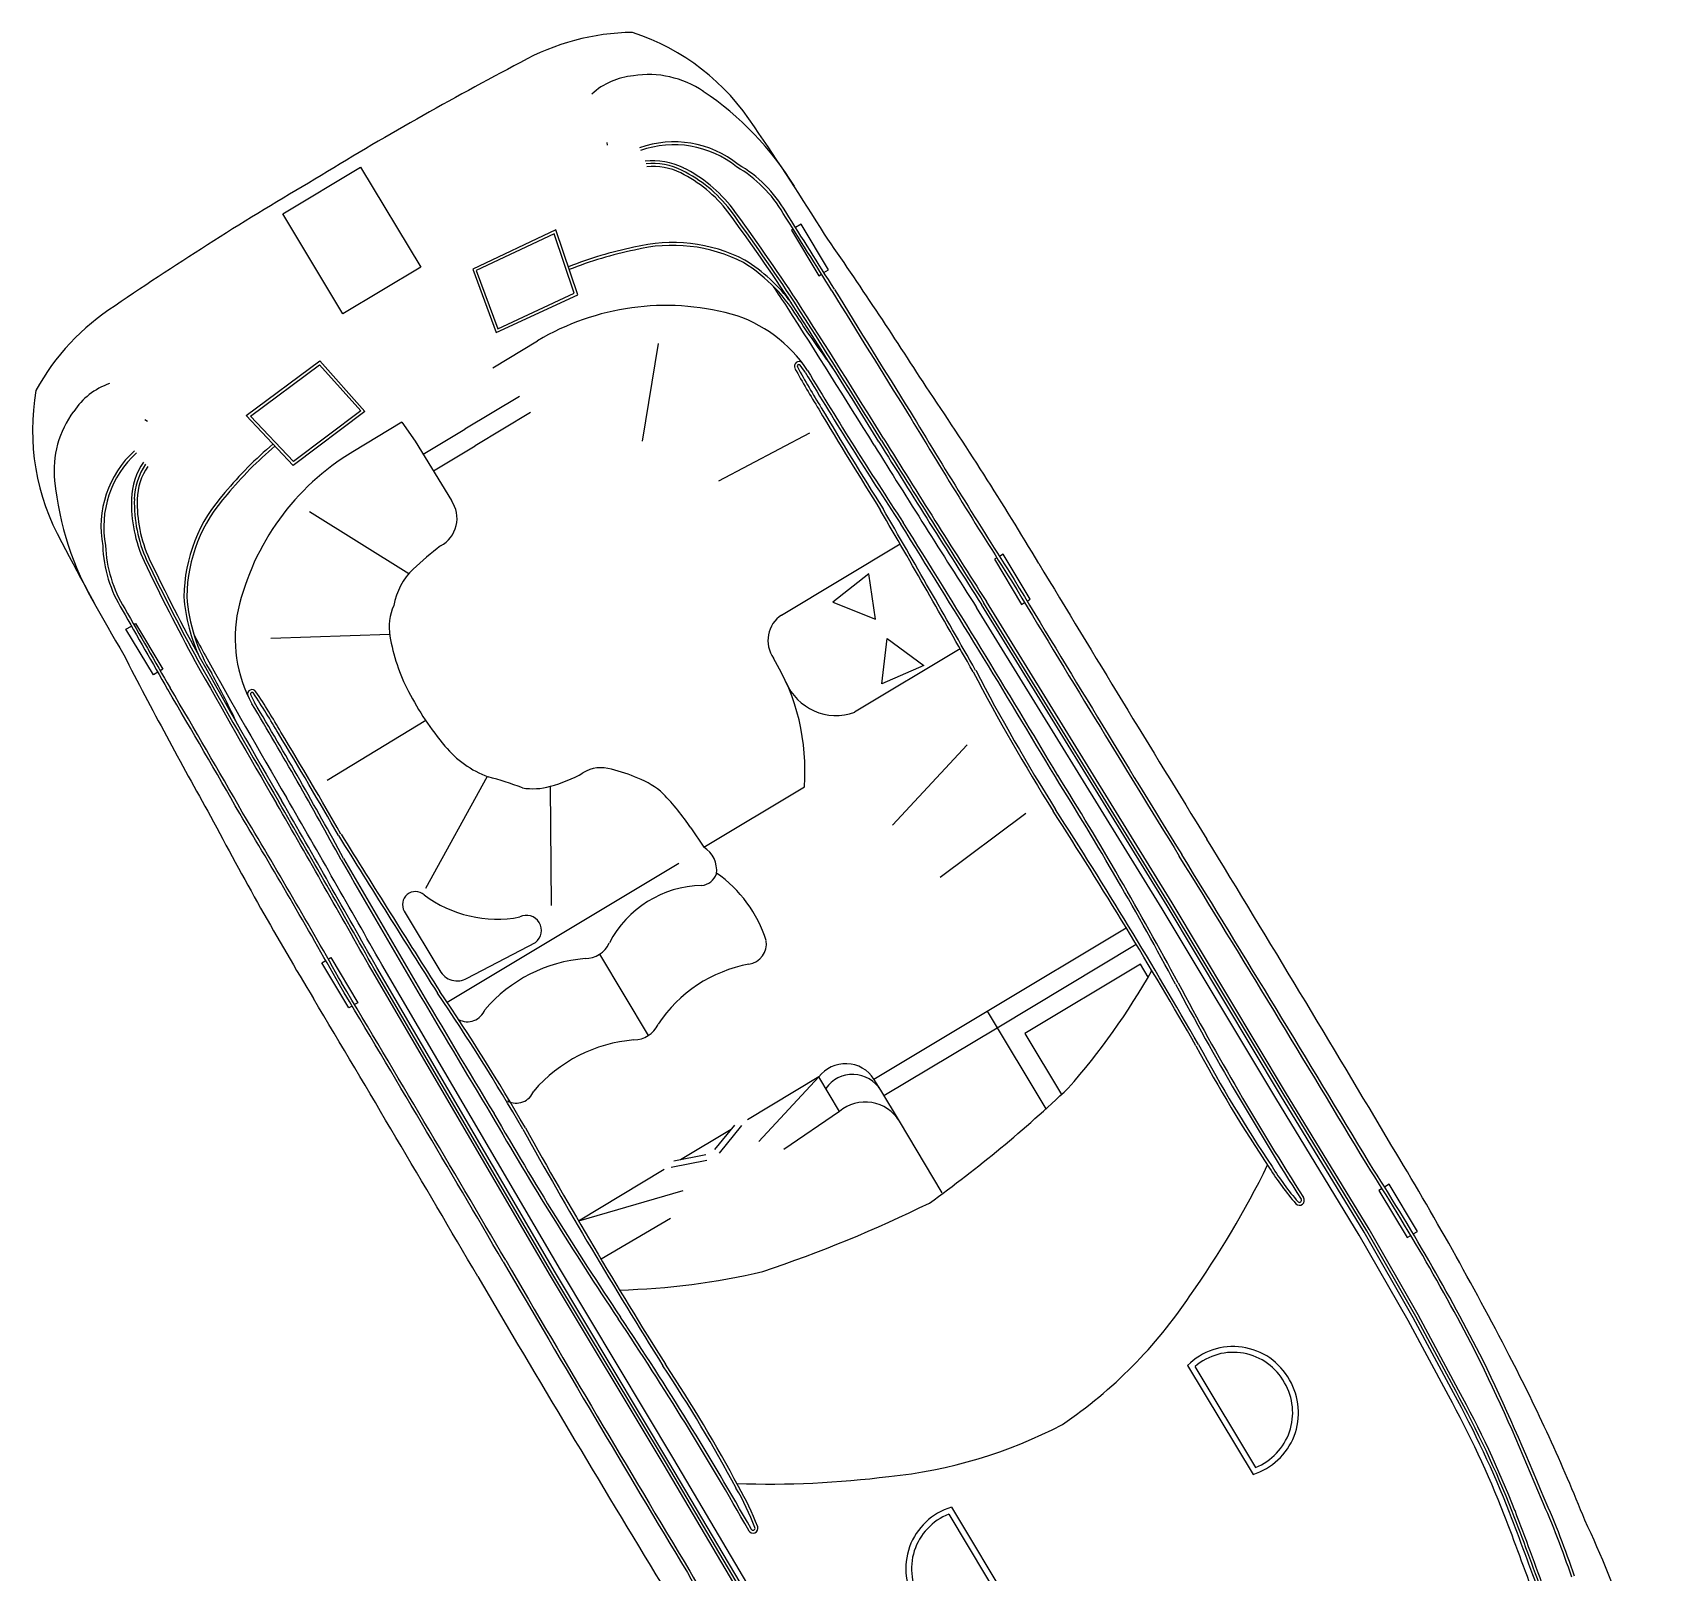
# Model space of a CAD drawing. Header units: metres. Extents: x 267365 to 277461, y 2088854 to 2108025.
# Drawn here: x 273612.83 to 273655.99, y 2097667.21 to 2097708.15 of the extents above; entities that cross this region are included whole.
import ezdxf

# ---------------------------------------------------------------- set-up
doc = ezdxf.new("R2010")
doc.units = ezdxf.units.M

msp = doc.modelspace()

# ---------------------------------------------------------------- linework, layer by layer
at = {"color": 30}
for p, q in [((273628.106, 2097705.153), (273628.099, 2097705.229)), ((273628.106, 2097705.153), (273628.099, 2097705.229)), ((273628.106, 2097705.153), (273628.099, 2097705.229)), ((273619.475, 2097703.329), (273621.547, 2097704.573)), ((273619.475, 2097703.329), (273621.547, 2097704.573)), ((273621.547, 2097704.573), (273623.142, 2097701.914)), ((273621.547, 2097704.573), (273623.142, 2097701.914)), ((273621.07, 2097700.671), (273619.475, 2097703.329)), ((273621.07, 2097700.671), (273619.475, 2097703.329)), ((273626.736, 2097702.909), (273624.525, 2097701.862)), ((273626.736, 2097702.909), (273624.525, 2097701.862)), ((273626.691, 2097702.803), (273624.621, 2097701.823)), ((273626.691, 2097702.803), (273624.621, 2097701.823)), ((273627.221, 2097701.221), (273626.691, 2097702.803)), ((273627.221, 2097701.221), (273626.691, 2097702.803)), ((273627.316, 2097701.18), (273626.736, 2097702.909)), ((273627.316, 2097701.18), (273626.736, 2097702.909)), ((273633.041, 2097702.928), (273632.996, 2097702.901)), ((273633.041, 2097702.928), (273632.996, 2097702.901)), ((273632.996, 2097702.901), (273633.724, 2097701.688)), ((273632.996, 2097702.901), (273633.724, 2097701.688)), ((273633.25, 2097703.054), (273633.106, 2097702.967)), ((273633.25, 2097703.054), (273633.106, 2097702.967)), ((273633.978, 2097701.841), (273633.25, 2097703.054)), ((273633.978, 2097701.841), (273633.25, 2097703.054)), ((273623.142, 2097701.914), (273621.07, 2097700.671)), ((273623.142, 2097701.914), (273621.07, 2097700.671)), ((273624.525, 2097701.862), (273625.151, 2097700.175)), ((273624.525, 2097701.862), (273625.151, 2097700.175)), ((273624.621, 2097701.823), (273625.194, 2097700.279)), ((273624.621, 2097701.823), (273625.194, 2097700.279)), ((273633.86, 2097701.77), (273633.978, 2097701.841)), ((273633.86, 2097701.77), (273633.978, 2097701.841)), ((273633.724, 2097701.688), (273633.794, 2097701.73)), ((273633.724, 2097701.688), (273633.794, 2097701.73)), ((273625.151, 2097700.175), (273627.316, 2097701.18)), ((273625.151, 2097700.175), (273627.316, 2097701.18)), ((273625.194, 2097700.279), (273627.221, 2097701.221)), ((273625.194, 2097700.279), (273627.221, 2097701.221)), ((273625.056, 2097699.24), (273626.25, 2097699.956)), ((273625.056, 2097699.24), (273626.25, 2097699.956)), ((273629.45, 2097699.882), (273629.026, 2097697.29)), ((273629.45, 2097699.882), (273629.026, 2097697.29)), ((273629.45, 2097699.882), (273629.026, 2097697.29)), ((273618.502, 2097697.967), (273620.466, 2097699.426)), ((273618.502, 2097697.967), (273620.466, 2097699.426)), ((273618.617, 2097697.957), (273620.455, 2097699.322)), ((273618.617, 2097697.957), (273620.455, 2097699.322)), ((273620.455, 2097699.322), (273621.548, 2097698.091)), ((273620.455, 2097699.322), (273621.548, 2097698.091)), ((273620.466, 2097699.426), (273621.66, 2097698.08)), ((273620.466, 2097699.426), (273621.66, 2097698.08)), ((273625.765, 2097698.473), (273624.319, 2097697.605)), ((273625.765, 2097698.473), (273624.319, 2097697.605)), ((273625.765, 2097698.473), (273624.319, 2097697.605)), ((273619.755, 2097696.642), (273618.502, 2097697.967)), ((273619.755, 2097696.642), (273618.502, 2097697.967)), ((273619.764, 2097696.745), (273618.617, 2097697.957)), ((273619.764, 2097696.745), (273618.617, 2097697.957)), ((273621.66, 2097698.08), (273619.755, 2097696.642)), ((273621.66, 2097698.08), (273619.755, 2097696.642)), ((273621.548, 2097698.091), (273619.764, 2097696.745)), ((273621.548, 2097698.091), (273619.764, 2097696.745)), ((273626.065, 2097698.048), (273624.586, 2097697.161)), ((273626.065, 2097698.048), (273624.586, 2097697.161)), ((273626.065, 2097698.048), (273624.586, 2097697.161)), ((273615.878, 2097697.814), (273615.813, 2097697.856)), ((273615.878, 2097697.814), (273615.813, 2097697.856)), ((273615.878, 2097697.814), (273615.813, 2097697.856)), ((273622.644, 2097697.792), (273621.336, 2097697.007)), ((273622.644, 2097697.792), (273621.336, 2097697.007)), ((273622.644, 2097697.792), (273622.999, 2097697.292)), ((273622.644, 2097697.792), (273622.999, 2097697.292)), ((273623.212, 2097696.941), (273624.319, 2097697.605)), ((273623.212, 2097696.941), (273624.319, 2097697.605)), ((273623.212, 2097696.941), (273624.319, 2097697.605)), ((273633.478, 2097697.498), (273631.059, 2097696.229)), ((273633.478, 2097697.498), (273631.059, 2097696.229)), ((273633.478, 2097697.498), (273631.059, 2097696.229)), ((273622.999, 2097697.292), (273623.961, 2097695.709)), ((273622.999, 2097697.292), (273623.961, 2097695.709)), ((273623.482, 2097696.498), (273624.586, 2097697.161)), ((273623.482, 2097696.498), (273624.586, 2097697.161)), ((273623.482, 2097696.498), (273624.586, 2097697.161)), ((273622.825, 2097693.761), (273620.191, 2097695.407)), ((273622.825, 2097693.761), (273620.191, 2097695.407)), ((273622.825, 2097693.761), (273620.191, 2097695.407)), ((273632.731, 2097692.666), (273635.882, 2097694.557)), ((273632.731, 2097692.666), (273635.882, 2097694.557)), ((273638.457, 2097694.188), (273638.39, 2097694.148)), ((273638.457, 2097694.188), (273638.39, 2097694.148)), ((273638.39, 2097694.148), (273639.11, 2097692.949)), ((273638.39, 2097694.148), (273639.11, 2097692.949)), ((273638.625, 2097694.288), (273638.523, 2097694.227)), ((273638.625, 2097694.288), (273638.523, 2097694.227)), ((273639.344, 2097693.089), (273638.625, 2097694.288)), ((273639.344, 2097693.089), (273638.625, 2097694.288)), ((273635.056, 2097693.76), (273634.098, 2097693.006)), ((273635.056, 2097693.76), (273634.098, 2097693.006)), ((273635.23, 2097692.554), (273635.056, 2097693.76)), ((273635.23, 2097692.554), (273635.056, 2097693.76)), ((273634.098, 2097693.006), (273635.23, 2097692.554)), ((273634.098, 2097693.006), (273635.23, 2097692.554)), ((273642.848, 2097684.856), (273637.916, 2097692.863)), ((273642.848, 2097684.856), (273637.916, 2097692.863)), ((273642.979, 2097684.935), (273638.046, 2097692.945)), ((273642.979, 2097684.935), (273638.046, 2097692.945)), ((273643.045, 2097684.975), (273638.111, 2097692.985)), ((273643.045, 2097684.975), (273638.111, 2097692.985)), ((273643.11, 2097685.015), (273638.176, 2097693.026)), ((273643.11, 2097685.015), (273638.176, 2097693.026)), ((273639.11, 2097692.949), (273639.193, 2097692.999)), ((273639.11, 2097692.949), (273639.193, 2097692.999)), ((273639.259, 2097693.038), (273639.344, 2097693.089)), ((273639.259, 2097693.038), (273639.344, 2097693.089)), ((273615.31, 2097692.287), (273615.454, 2097692.373)), ((273615.31, 2097692.287), (273615.454, 2097692.373)), ((273615.52, 2097692.413), (273615.565, 2097692.44)), ((273615.52, 2097692.413), (273615.565, 2097692.44)), ((273615.565, 2097692.44), (273616.293, 2097691.227)), ((273615.565, 2097692.44), (273616.293, 2097691.227)), ((273616.038, 2097691.074), (273615.31, 2097692.287)), ((273616.038, 2097691.074), (273615.31, 2097692.287)), ((273622.32, 2097692.148), (273619.156, 2097692.04)), ((273622.32, 2097692.148), (273619.156, 2097692.04)), ((273622.32, 2097692.148), (273619.156, 2097692.04)), ((273635.402, 2097690.834), (273635.536, 2097692.045)), ((273635.402, 2097690.834), (273635.536, 2097692.045)), ((273635.536, 2097692.045), (273636.518, 2097691.324)), ((273635.536, 2097692.045), (273636.518, 2097691.324)), ((273637.478, 2097691.77), (273634.676, 2097690.088)), ((273637.478, 2097691.77), (273634.676, 2097690.088)), ((273616.156, 2097691.145), (273616.038, 2097691.074)), ((273616.156, 2097691.145), (273616.038, 2097691.074)), ((273616.293, 2097691.227), (273616.222, 2097691.185)), ((273616.293, 2097691.227), (273616.222, 2097691.185)), ((273636.518, 2097691.324), (273635.402, 2097690.834)), ((273636.518, 2097691.324), (273635.402, 2097690.834)), ((273623.276, 2097689.862), (273620.661, 2097688.269)), ((273623.276, 2097689.862), (273620.661, 2097688.269)), ((273623.276, 2097689.862), (273620.661, 2097688.269)), ((273637.662, 2097689.22), (273635.679, 2097687.077)), ((273637.662, 2097689.22), (273635.679, 2097687.077)), ((273637.662, 2097689.22), (273635.679, 2097687.077)), ((273624.907, 2097688.374), (273623.266, 2097685.396)), ((273624.907, 2097688.374), (273623.266, 2097685.396)), ((273624.907, 2097688.374), (273623.266, 2097685.396)), ((273626.583, 2097688.113), (273626.614, 2097684.945)), ((273626.583, 2097688.113), (273626.614, 2097684.945)), ((273626.583, 2097688.113), (273626.614, 2097684.945)), ((273630.667, 2097686.498), (273633.339, 2097688.102)), ((273630.667, 2097686.498), (273633.339, 2097688.102)), ((273639.223, 2097687.392), (273636.947, 2097685.69)), ((273639.223, 2097687.392), (273636.947, 2097685.69)), ((273639.223, 2097687.392), (273636.947, 2097685.69)), ((273630.322, 2097687.006), (273630.667, 2097686.498)), ((273630.322, 2097687.006), (273630.667, 2097686.498)), ((273630.002, 2097686.058), (273623.85, 2097682.366)), ((273630.002, 2097686.058), (273623.85, 2097682.366)), ((273630.002, 2097686.058), (273623.85, 2097682.366)), ((273646.063, 2097679.945), (273643.045, 2097684.975)), ((273646.063, 2097679.945), (273643.045, 2097684.975)), ((273646.129, 2097679.985), (273643.11, 2097685.015)), ((273646.129, 2097679.985), (273643.11, 2097685.015)), ((273622.707, 2097684.795), (273623.655, 2097683.216)), ((273622.707, 2097684.795), (273623.655, 2097683.216)), ((273645.866, 2097679.826), (273642.848, 2097684.856)), ((273645.866, 2097679.826), (273642.848, 2097684.856)), ((273645.997, 2097679.906), (273642.979, 2097684.935)), ((273645.997, 2097679.906), (273642.979, 2097684.935)), ((273638.199, 2097682.139), (273641.892, 2097684.355)), ((273638.199, 2097682.139), (273641.892, 2097684.355)), ((273638.199, 2097682.139), (273641.892, 2097684.355)), ((273624.374, 2097683.015), (273626.191, 2097683.964)), ((273624.374, 2097683.015), (273626.191, 2097683.964)), ((273638.464, 2097681.697), (273642.158, 2097683.914)), ((273638.464, 2097681.697), (273642.158, 2097683.914)), ((273638.464, 2097681.697), (273642.158, 2097683.914)), ((273620.517, 2097683.421), (273620.619, 2097683.482)), ((273620.517, 2097683.421), (273620.619, 2097683.482)), ((273621.236, 2097682.222), (273620.517, 2097683.421)), ((273621.236, 2097682.222), (273620.517, 2097683.421)), ((273620.684, 2097683.522), (273620.751, 2097683.562)), ((273620.684, 2097683.522), (273620.751, 2097683.562)), ((273620.751, 2097683.562), (273621.471, 2097682.362)), ((273620.751, 2097683.562), (273621.471, 2097682.362)), ((273626.656, 2097675.14), (273621.908, 2097683.261)), ((273626.656, 2097675.14), (273621.908, 2097683.261)), ((273626.722, 2097675.179), (273621.975, 2097683.299)), ((273626.722, 2097675.179), (273621.975, 2097683.299)), ((273626.854, 2097675.257), (273622.108, 2097683.376)), ((273626.854, 2097675.257), (273622.108, 2097683.376)), ((273627.894, 2097683.65), (273629.192, 2097681.487)), ((273627.894, 2097683.65), (273629.192, 2097681.487)), ((273627.894, 2097683.65), (273629.192, 2097681.487)), ((273642.272, 2097683.385), (273639.198, 2097681.54)), ((273642.272, 2097683.385), (273639.198, 2097681.54)), ((273642.478, 2097683.042), (273642.272, 2097683.385)), ((273642.478, 2097683.042), (273642.272, 2097683.385)), ((273626.59, 2097675.101), (273621.841, 2097683.223)), ((273626.59, 2097675.101), (273621.841, 2097683.223)), ((273621.322, 2097682.273), (273621.236, 2097682.222)), ((273621.322, 2097682.273), (273621.236, 2097682.222)), ((273621.471, 2097682.362), (273621.387, 2097682.313)), ((273621.471, 2097682.362), (273621.387, 2097682.313)), ((273635.19, 2097680.333), (273638.199, 2097682.139)), ((273635.19, 2097680.333), (273638.199, 2097682.139)), ((273638.199, 2097682.139), (273639.759, 2097679.54)), ((273638.199, 2097682.139), (273639.759, 2097679.54)), ((273635.455, 2097679.891), (273638.464, 2097681.697)), ((273635.455, 2097679.891), (273638.464, 2097681.697)), ((273639.198, 2097681.54), (273640.171, 2097679.919)), ((273639.198, 2097681.54), (273640.171, 2097679.919)), ((273633.724, 2097680.389), (273631.826, 2097679.25)), ((273633.724, 2097680.389), (273631.826, 2097679.25)), ((273633.724, 2097680.389), (273631.826, 2097679.25)), ((273633.724, 2097680.389), (273632.129, 2097678.673)), ((273633.724, 2097680.389), (273632.129, 2097678.673)), ((273633.724, 2097680.389), (273632.129, 2097678.673)), ((273634.274, 2097679.472), (273633.724, 2097680.389)), ((273634.274, 2097679.472), (273633.724, 2097680.389)), ((273634.274, 2097679.472), (273633.724, 2097680.389)), ((273635.369, 2097680.035), (273635.19, 2097680.333)), ((273635.369, 2097680.035), (273635.19, 2097680.333)), ((273635.864, 2097679.21), (273635.369, 2097680.035)), ((273635.864, 2097679.21), (273635.369, 2097680.035)), ((273648.086, 2097676.18), (273645.866, 2097679.826)), ((273648.086, 2097676.18), (273645.866, 2097679.826)), ((273648.218, 2097676.258), (273645.997, 2097679.906)), ((273648.218, 2097676.258), (273645.997, 2097679.906)), ((273648.284, 2097676.297), (273646.063, 2097679.945)), ((273648.284, 2097676.297), (273646.063, 2097679.945)), ((273648.35, 2097676.337), (273646.129, 2097679.985)), ((273648.35, 2097676.337), (273646.129, 2097679.985)), ((273634.274, 2097679.472), (273632.795, 2097678.458)), ((273634.274, 2097679.472), (273632.795, 2097678.458)), ((273631.392, 2097678.989), (273630.049, 2097678.183)), ((273631.392, 2097678.989), (273630.049, 2097678.183)), ((273631.392, 2097678.989), (273630.049, 2097678.183)), ((273630.961, 2097678.459), (273631.488, 2097679.106)), ((273630.961, 2097678.459), (273631.488, 2097679.106)), ((273630.961, 2097678.459), (273631.488, 2097679.106)), ((273631.08, 2097678.362), (273631.677, 2097679.096)), ((273631.08, 2097678.362), (273631.677, 2097679.096)), ((273631.08, 2097678.362), (273631.677, 2097679.096)), ((273637.006, 2097677.308), (273635.864, 2097679.21)), ((273637.006, 2097677.308), (273635.864, 2097679.21)), ((273630.749, 2097678.164), (273629.797, 2097677.977)), ((273630.749, 2097678.164), (273629.797, 2097677.977)), ((273630.749, 2097678.164), (273629.797, 2097677.977)), ((273630.72, 2097678.314), (273629.87, 2097678.148)), ((273630.72, 2097678.314), (273629.87, 2097678.148)), ((273630.72, 2097678.314), (273629.87, 2097678.148)), ((273629.615, 2097677.923), (273627.339, 2097676.557)), ((273629.615, 2097677.923), (273627.339, 2097676.557)), ((273629.615, 2097677.923), (273627.339, 2097676.557)), ((273630.11, 2097677.36), (273627.339, 2097676.557)), ((273630.11, 2097677.36), (273627.339, 2097676.557)), ((273630.11, 2097677.36), (273627.339, 2097676.557)), ((273648.694, 2097677.423), (273648.607, 2097677.371)), ((273648.694, 2097677.423), (273648.607, 2097677.371)), ((273648.607, 2097677.371), (273649.36, 2097676.117)), ((273648.607, 2097677.371), (273649.36, 2097676.117)), ((273648.883, 2097677.536), (273648.759, 2097677.462)), ((273648.883, 2097677.536), (273648.759, 2097677.462)), ((273649.635, 2097676.282), (273648.883, 2097677.536)), ((273649.635, 2097676.282), (273648.883, 2097677.536)), ((273629.786, 2097676.622), (273627.937, 2097675.544)), ((273629.786, 2097676.622), (273627.937, 2097675.544)), ((273649.653, 2097674.06), (273648.35, 2097676.337)), ((273649.653, 2097674.06), (273648.35, 2097676.337)), ((273649.385, 2097673.911), (273648.086, 2097676.18)), ((273649.385, 2097673.911), (273648.086, 2097676.18)), ((273649.519, 2097673.986), (273648.218, 2097676.258)), ((273649.519, 2097673.986), (273648.218, 2097676.258)), ((273649.586, 2097674.023), (273648.284, 2097676.297)), ((273649.586, 2097674.023), (273648.284, 2097676.297)), ((273649.36, 2097676.117), (273649.456, 2097676.174)), ((273649.36, 2097676.117), (273649.456, 2097676.174)), ((273649.522, 2097676.214), (273649.635, 2097676.282)), ((273649.522, 2097676.214), (273649.635, 2097676.282)), ((273629.609, 2097670.071), (273626.59, 2097675.101)), ((273629.609, 2097670.071), (273626.59, 2097675.101)), ((273629.675, 2097670.11), (273626.656, 2097675.14)), ((273629.675, 2097670.11), (273626.656, 2097675.14)), ((273629.74, 2097670.149), (273626.722, 2097675.179)), ((273629.74, 2097670.149), (273626.722, 2097675.179)), ((273629.872, 2097670.228), (273626.854, 2097675.257)), ((273629.872, 2097670.228), (273626.854, 2097675.257)), ((273650.456, 2097671.918), (273649.385, 2097673.911)), ((273650.456, 2097671.918), (273649.385, 2097673.911)), ((273650.591, 2097671.99), (273649.519, 2097673.986)), ((273650.591, 2097671.99), (273649.519, 2097673.986)), ((273650.658, 2097672.027), (273649.586, 2097674.023)), ((273650.658, 2097672.027), (273649.586, 2097674.023)), ((273650.726, 2097672.063), (273649.653, 2097674.06)), ((273650.726, 2097672.063), (273649.653, 2097674.06)), ((273643.525, 2097672.717), (273645.263, 2097669.822)), ((273643.525, 2097672.717), (273645.263, 2097669.822)), ((273643.721, 2097672.69), (273645.33, 2097670.008)), ((273643.721, 2097672.69), (273645.33, 2097670.008)), ((273631.783, 2097666.394), (273629.609, 2097670.071)), ((273631.783, 2097666.394), (273629.609, 2097670.071)), ((273631.849, 2097666.434), (273629.675, 2097670.11)), ((273631.849, 2097666.434), (273629.675, 2097670.11)), ((273631.914, 2097666.474), (273629.74, 2097670.149)), ((273631.914, 2097666.474), (273629.74, 2097670.149)), ((273632.045, 2097666.554), (273629.872, 2097670.228)), ((273632.045, 2097666.554), (273629.872, 2097670.228)), ((273637.179, 2097668.764), (273638.789, 2097666.082)), ((273637.179, 2097668.764), (273638.789, 2097666.082)), ((273637.247, 2097668.95), (273638.985, 2097666.054)), ((273637.247, 2097668.95), (273638.985, 2097666.054))]:
    msp.add_line(p, q, dxfattribs=at)
for centre, radius, start, end in [((273628.839, 2097701.959), 6.195, 90.6086, 119.4111), ((273628.839, 2097701.959), 6.195, 90.6086, 119.4111), ((273626.871, 2097702.354), 6.103, 32.6099, 71.8474), ((273626.871, 2097702.354), 6.103, 32.6099, 71.8474), ((273667.76, 2097627.118), 90.548, 117.60936, 121.58748), ((273667.76, 2097627.118), 90.548, 117.60936, 121.58748), ((273628.965, 2097705.127), 1.884, 95.1987, 132.5408), ((273628.965, 2097705.127), 1.884, 95.1987, 132.5408), ((273629.192, 2097704.419), 2.616, 56.0074, 98.7482), ((273629.192, 2097704.419), 2.616, 56.0074, 98.7482), ((273626.07, 2097699.766), 8.219, 31.5387, 56.0998), ((273626.07, 2097699.766), 8.219, 31.5387, 56.0998), ((273629.875, 2097702.522), 2.723, 51.1854, 109.7497), ((273629.875, 2097702.522), 2.723, 51.1854, 109.7497), ((273581.546, 2097670.649), 61.411, 31.55607, 34.73788), ((273581.546, 2097670.649), 61.411, 31.55607, 34.73788), ((273629.875, 2097702.522), 2.647, 51.0597, 109.7497), ((273629.875, 2097702.522), 2.647, 51.0597, 109.7497), ((273629.319, 2097702.94), 1.805, 63.5526, 96.7797), ((273629.319, 2097702.94), 1.805, 63.5526, 96.7797), ((273629.324, 2097702.955), 1.713, 63.4837, 96.445), ((273629.324, 2097702.955), 1.713, 63.4837, 96.445), ((273629.324, 2097702.955), 1.636, 63.4837, 95.9145), ((273629.324, 2097702.955), 1.636, 63.4837, 95.9145), ((273628.435, 2097701.174), 3.627, 37.6329, 63.4837), ((273628.435, 2097701.174), 3.627, 37.6329, 63.4837), ((273628.435, 2097701.174), 3.703, 37.6191, 63.4837), ((273628.435, 2097701.174), 3.703, 37.6191, 63.4837), ((273628.435, 2097701.174), 3.78, 37.6058, 63.4837), ((273628.435, 2097701.174), 3.78, 37.6058, 63.4837), ((273629.837, 2097701.638), 3.399, 30.1037, 59.955), ((273629.837, 2097701.638), 3.399, 30.1037, 59.955), ((273629.837, 2097701.638), 3.476, 30.1294, 59.8567), ((273629.837, 2097701.638), 3.476, 30.1294, 59.8567), ((273666.085, 2097626.113), 90.548, 120.35159, 124.3297), ((273666.085, 2097626.113), 90.548, 120.35159, 124.3297), ((273585.107, 2097669.428), 57.339, 33.33983, 36.3184), ((273585.107, 2097669.428), 57.339, 33.33983, 36.3184), ((273585.107, 2097669.428), 57.415, 33.3394, 36.31927), ((273585.107, 2097669.428), 57.415, 33.3394, 36.31927), ((273585.107, 2097669.428), 57.492, 33.33897, 36.32013), ((273585.107, 2097669.428), 57.492, 33.33897, 36.32013), ((273377.952, 2097541.58), 301.833, 31.94574, 32.4074), ((273377.952, 2097541.58), 301.833, 31.94574, 32.4074), ((273377.952, 2097541.58), 301.91, 31.94568, 32.40711), ((273377.952, 2097541.58), 301.91, 31.94568, 32.40711), ((273522.294, 2097625.602), 135.677, 32.61645, 34.67285), ((273522.294, 2097625.602), 135.677, 32.61645, 34.67285), ((273630.94, 2097692.125), 10.536, 101.6737, 111.5671), ((273630.94, 2097692.125), 10.536, 101.6737, 111.5671), ((273630.94, 2097692.125), 10.459, 101.6643, 111.5894), ((273630.94, 2097692.125), 10.459, 101.6643, 111.5894), ((273629.837, 2097698.383), 4.188, 62.6533, 104.2268), ((273629.837, 2097698.383), 4.188, 62.6533, 104.2268), ((273629.837, 2097698.383), 4.111, 62.6958, 104.2505), ((273629.837, 2097698.383), 4.111, 62.6958, 104.2505), ((273629.394, 2097698.3), 4.403, 29.7867, 58.0577), ((273629.394, 2097698.3), 4.403, 29.7867, 58.0577), ((273629.394, 2097698.3), 4.479, 36.5012, 58.0975), ((273629.394, 2097698.3), 4.479, 36.5012, 58.0975), ((273585.107, 2097669.428), 57.185, 33.3407, 33.9978), ((273585.107, 2097669.428), 57.185, 33.3407, 33.9978), ((273425.92, 2097568.057), 246.058, 31.67656, 32.68736), ((273425.92, 2097568.057), 246.058, 31.67656, 32.68736), ((273425.92, 2097568.057), 246.135, 31.6766, 32.68747), ((273425.92, 2097568.057), 246.135, 31.6766, 32.68747), ((273425.92, 2097568.057), 246.211, 31.67664, 32.68757), ((273425.92, 2097568.057), 246.211, 31.67664, 32.68757), ((273910.816, 2097870.649), 324.456, 211.46627, 212.14038), ((273910.816, 2097870.649), 324.456, 211.46627, 212.14038), ((273910.816, 2097870.649), 324.379, 211.46621, 212.14038), ((273910.816, 2097870.649), 324.379, 211.46621, 212.14038), ((273618.352, 2097695.665), 6.195, 122.528, 151.3305), ((273618.352, 2097695.665), 6.195, 122.528, 151.3305), ((273629.662, 2097694.229), 6.667, 74.9433, 120.7826), ((273629.662, 2097694.229), 6.667, 74.9433, 120.7826), ((273630.379, 2097697.171), 3.641, 33.2632, 73.8056), ((273630.379, 2097697.171), 3.641, 33.2632, 73.8056), ((273425.92, 2097568.057), 245.904, 31.67648, 32.68716), ((273425.92, 2097568.057), 245.904, 31.67648, 32.68716), ((273653.866, 2097714.082), 24.724, 213.3583, 216.8823), ((273653.866, 2097714.082), 24.724, 213.3583, 216.8823), ((273633.194, 2097699.284), 0.122, 45.7234, 208.8615), ((273633.194, 2097699.284), 0.122, 45.7234, 208.8615), ((273653.346, 2097710.316), 23.096, 208.7009, 211.8303), ((273653.346, 2097710.316), 23.096, 208.7009, 211.8303), ((273633.194, 2097699.284), 0.0448, 51.4578, 208.8615), ((273633.194, 2097699.284), 0.0448, 51.4578, 208.8615), ((273653.346, 2097710.316), 23.019, 208.7009, 211.8322), ((273633.088, 2097699.225), 0.0767, 28.7009, 28.8615), ((273653.346, 2097710.316), 23.019, 208.7009, 211.8322), ((273633.088, 2097699.225), 0.0767, 28.7009, 28.8615), ((273630.379, 2097697.171), 3.564, 33.287, 37.0654), ((273630.379, 2097697.171), 3.564, 33.287, 37.0654), ((273615.496, 2097697.044), 1.884, 109.3982, 146.7404), ((273615.496, 2097697.044), 1.884, 109.3982, 146.7404), ((273735.419, 2097760.562), 119.125, 211.04575, 213.34271), ((273735.419, 2097760.562), 119.125, 211.04575, 213.34271), ((273735.419, 2097760.562), 119.049, 211.04503, 213.34313), ((273735.419, 2097760.562), 119.049, 211.04503, 213.34313), ((273618.928, 2097697.587), 6.103, 170.0917, 209.3292), ((273618.928, 2097697.587), 6.103, 170.0917, 209.3292), ((273560.307, 2097646.79), 92.276, 30.79959, 34.25771), ((273560.307, 2097646.79), 92.276, 30.79959, 34.25771), ((273616.014, 2097696.51), 2.616, 143.1909, 185.9316), ((273616.014, 2097696.51), 2.616, 143.1909, 185.9316), ((273739.665, 2097761.042), 123.21, 210.70143, 212.16501), ((273739.665, 2097761.042), 123.21, 210.70143, 212.16501), ((273739.665, 2097761.042), 123.134, 210.70108, 212.16566), ((273739.665, 2097761.042), 123.134, 210.70108, 212.16566), ((273811.319, 2097803.314), 204.426, 210.99525, 212.4674), ((273811.319, 2097803.314), 204.426, 210.99525, 212.4674), ((273811.319, 2097803.314), 204.349, 210.99525, 212.46766), ((273811.319, 2097803.314), 204.349, 210.99525, 212.46766), ((273626.041, 2097689.185), 10.536, 130.372, 140.2654), ((273626.041, 2097689.185), 10.536, 130.372, 140.2654), ((273626.041, 2097689.185), 10.459, 130.3497, 140.2748), ((273626.041, 2097689.185), 10.459, 130.3497, 140.2748), ((274052.191, 2097957.005), 491.319, 211.92562, 212.52164), ((274052.191, 2097957.005), 491.319, 211.92562, 212.52164), ((274052.191, 2097957.005), 491.166, 211.92566, 212.52178), ((274052.191, 2097957.005), 491.166, 211.92566, 212.52178), ((274052.191, 2097957.005), 491.089, 211.92568, 212.52185), ((274052.191, 2097957.005), 491.089, 211.92568, 212.52185), ((274052.191, 2097957.005), 491.012, 211.9257, 212.52192), ((274052.191, 2097957.005), 491.012, 211.9257, 212.52192), ((273617.367, 2097695.015), 2.723, 132.1894, 190.7536), ((273617.367, 2097695.015), 2.723, 132.1894, 190.7536), ((273617.367, 2097695.015), 2.647, 132.1894, 190.8794), ((273617.367, 2097695.015), 2.647, 132.1894, 190.8794), ((273617.26, 2097695.703), 1.805, 145.1594, 178.3864), ((273617.26, 2097695.703), 1.805, 145.1594, 178.3864), ((273617.244, 2097695.705), 1.713, 145.4941, 178.4554), ((273617.244, 2097695.705), 1.713, 145.4941, 178.4554), ((273617.244, 2097695.705), 1.636, 146.0246, 178.4554), ((273617.244, 2097695.705), 1.636, 146.0246, 178.4554), ((273624.786, 2097691.302), 6.667, 121.1565, 166.9958), ((273624.786, 2097691.302), 6.667, 121.1565, 166.9958), ((273621.589, 2097697.076), 8.219, 185.8393, 210.4004), ((273621.589, 2097697.076), 8.219, 185.8393, 210.4004), ((273619.234, 2097695.652), 3.78, 178.4554, 204.3333), ((273619.234, 2097695.652), 3.78, 178.4554, 204.3333), ((273619.234, 2097695.652), 3.703, 178.4554, 204.32), ((273619.234, 2097695.652), 3.703, 178.4554, 204.32), ((273619.234, 2097695.652), 3.627, 178.4553, 204.3062), ((273619.234, 2097695.652), 3.627, 178.4553, 204.3062), ((273621.037, 2097693.102), 4.188, 137.7123, 179.2857), ((273621.037, 2097693.102), 4.188, 137.7123, 179.2857), ((273621.037, 2097693.102), 4.111, 137.6886, 179.2432), ((273621.037, 2097693.102), 4.111, 137.6886, 179.2432), ((273623.28, 2097695.237), 0.829, 298.1751, 34.7129), ((273623.28, 2097695.237), 0.829, 298.1751, 34.7129), ((273185.061, 2097434.497), 520.452, 29.54806, 30.09245), ((273185.061, 2097434.497), 520.452, 29.54806, 30.09245), ((273185.061, 2097434.497), 520.529, 29.54792, 30.0926), ((273185.061, 2097434.497), 520.529, 29.54792, 30.0926), ((273324.333, 2097499.978), 367.616, 30.82761, 32.05519), ((273324.333, 2097499.978), 367.616, 30.82761, 32.05519), ((273324.333, 2097499.978), 367.693, 30.82773, 32.05532), ((273324.333, 2097499.978), 367.693, 30.82773, 32.05532), ((273668.227, 2097722.67), 61.411, 207.20118, 210.38299), ((273668.227, 2097722.67), 61.411, 207.20118, 210.38299), ((273618.165, 2097694.633), 3.476, 182.0823, 211.8097), ((273618.165, 2097694.633), 3.476, 182.0823, 211.8097), ((273618.165, 2097694.633), 3.399, 181.9841, 211.8354), ((273618.165, 2097694.633), 3.399, 181.9841, 211.8354), ((273629.363, 2097687.093), 9.347, 127.5122, 133.369), ((273629.363, 2097687.093), 9.347, 127.5122, 133.369), ((273667.63, 2097718.953), 57.492, 205.61894, 208.6001), ((273667.63, 2097718.953), 57.492, 205.61894, 208.6001), ((273667.63, 2097718.953), 57.415, 205.6198, 208.59966), ((273667.63, 2097718.953), 57.415, 205.6198, 208.59966), ((273667.63, 2097718.953), 57.339, 205.62066, 208.59923), ((273667.63, 2097718.953), 57.339, 205.62066, 208.59923), ((274458.222, 2098187.874), 956.068, 211.099548, 211.613983), ((274458.222, 2098187.874), 956.068, 211.099548, 211.613983), ((273624.188, 2097692.599), 1.791, 134.0095, 169.6463), ((273624.188, 2097692.599), 1.791, 134.0095, 169.6463), ((274465.98, 2098192.564), 965.916, 211.101507, 211.609714), ((274465.98, 2098192.564), 965.916, 211.101507, 211.609714), ((274465.98, 2098192.564), 965.993, 211.101561, 211.609718), ((274465.98, 2098192.564), 965.993, 211.101561, 211.609718), ((273877.897, 2097841.615), 301.91, 209.53195, 209.99338), ((273877.897, 2097841.615), 301.91, 209.53195, 209.99338), ((273877.897, 2097841.615), 301.833, 209.53166, 209.99332), ((273877.897, 2097841.615), 301.833, 209.53166, 209.99332), ((273621.319, 2097693.454), 4.479, 183.8416, 205.4378), ((273621.319, 2097693.454), 4.479, 183.8416, 205.4378), ((273621.319, 2097693.454), 4.403, 183.8814, 212.1523), ((273621.319, 2097693.454), 4.403, 183.8814, 212.1523), ((273621.852, 2097692.054), 3.641, 168.1335, 208.6758), ((273621.852, 2097692.054), 3.641, 168.1335, 208.6758), ((273623.757, 2097692.343), 1.451, 156.5279, 189.3696), ((273623.757, 2097692.343), 1.451, 156.5279, 189.3696), ((273633.189, 2097691.988), 0.818, 123.9992, 214.6757), ((273633.189, 2097691.988), 0.818, 123.9992, 214.6757), ((273667.63, 2097718.953), 57.185, 207.9413, 208.5984), ((273667.63, 2097718.953), 57.185, 207.9413, 208.5984), ((273627.182, 2097692.909), 4.922, 189.3696, 207.5348), ((273627.182, 2097692.909), 4.922, 189.3696, 207.5348), ((273735.852, 2097753.766), 135.677, 207.26621, 209.32262), ((273735.852, 2097753.766), 135.677, 207.26621, 209.32262), ((273831.968, 2097811.741), 246.135, 209.2516, 210.26247), ((273831.968, 2097811.741), 246.135, 209.2516, 210.26247), ((273831.968, 2097811.741), 246.058, 209.2517, 210.2625), ((273831.968, 2097811.741), 246.058, 209.2517, 210.2625), ((273831.968, 2097811.741), 245.904, 209.2519, 210.26258), ((273831.968, 2097811.741), 245.904, 209.2519, 210.26258), ((273627.662, 2097688.545), 5.694, 355.5431, 31.5292), ((273627.662, 2097688.545), 5.694, 355.5431, 31.5292), ((273831.968, 2097811.741), 246.211, 209.2515, 210.26243), ((273831.968, 2097811.741), 246.211, 209.2515, 210.26243), ((273595.88, 2097679.283), 24.724, 25.0568, 28.5807), ((273595.88, 2097679.283), 24.724, 25.0568, 28.5807), ((273686.738, 2097716.778), 55.216, 207.643, 212.0791), ((273686.738, 2097716.778), 55.216, 207.643, 212.0791), ((273686.738, 2097716.778), 55.139, 207.6417, 212.0786), ((273686.738, 2097716.778), 55.139, 207.6417, 212.0786), ((273336.846, 2097526.188), 324.379, 29.79869, 30.47285), ((273336.846, 2097526.188), 324.379, 29.79869, 30.47285), ((273336.846, 2097526.188), 324.456, 29.79869, 30.47279), ((273336.846, 2097526.188), 324.456, 29.79869, 30.47279), ((273618.663, 2097690.563), 0.122, 33.0776, 196.2157), ((273618.663, 2097690.563), 0.122, 33.0776, 196.2157), ((273618.663, 2097690.563), 0.0448, 33.0776, 190.4812), ((273618.663, 2097690.563), 0.0448, 33.0776, 190.4812), ((273599.448, 2097677.97), 23.019, 30.1068, 33.2382), ((273618.765, 2097690.629), 0.0767, 213.0776, 213.2382), ((273599.448, 2097677.97), 23.019, 30.1068, 33.2382), ((273618.765, 2097690.629), 0.0767, 213.0776, 213.2382), ((273599.448, 2097677.97), 23.096, 30.1087, 33.2382), ((273599.448, 2097677.97), 23.096, 30.1087, 33.2382), ((273629.973, 2097694.364), 8.069, 207.5348, 219.9395), ((273629.973, 2097694.364), 8.069, 207.5348, 219.9395), ((273634.176, 2097691.427), 1.43, 202.0779, 290.4839), ((273634.176, 2097691.427), 1.43, 202.0779, 290.4839), ((273621.852, 2097692.054), 3.564, 204.8737, 208.6521), ((273621.852, 2097692.054), 3.564, 204.8737, 208.6521), ((273516.5, 2097629.181), 119.049, 28.59593, 30.89404), ((273516.5, 2097629.181), 119.049, 28.59593, 30.89404), ((273516.5, 2097629.181), 119.125, 28.59635, 30.89332), ((273516.5, 2097629.181), 119.125, 28.59635, 30.89332), ((273514.079, 2097625.66), 123.134, 29.7734, 31.23798), ((273514.079, 2097625.66), 123.134, 29.7734, 31.23798), ((273514.079, 2097625.66), 123.21, 29.77405, 31.23763), ((273514.079, 2097625.66), 123.21, 29.77405, 31.23763), ((273625.942, 2097690.988), 2.812, 219.9395, 248.9571), ((273625.942, 2097690.988), 2.812, 219.9395, 248.9571), ((273625.592, 2097691.786), 3.804, 285.2104, 299.3222), ((273625.592, 2097691.786), 3.804, 285.2104, 299.3222), ((273627.938, 2097687.704), 0.905, 72.1363, 122.2638), ((273627.938, 2097687.704), 0.905, 72.1363, 122.2638), ((273627.365, 2097684.902), 3.761, 65.6845, 76.9303), ((273627.365, 2097684.902), 3.761, 65.6845, 76.9303), ((273622.494, 2097679.179), 9.504, 69.3596, 75.1326), ((273622.494, 2097679.179), 9.504, 69.3596, 75.1326), ((273626.123, 2097689.729), 1.68, 260.4398, 286.1503), ((273626.123, 2097689.729), 1.68, 260.4398, 286.1503), ((273628.231, 2097686.455), 1.994, 47.1413, 69.9769), ((273628.231, 2097686.455), 1.994, 47.1413, 69.9769), ((273558.674, 2097637.573), 95.893, 28.17812, 31.98388), ((273558.674, 2097637.573), 95.893, 28.17812, 31.98388), ((273558.674, 2097637.573), 95.97, 28.1781, 31.98342), ((273558.674, 2097637.573), 95.97, 28.1781, 31.98342), ((273194.137, 2097442.055), 491.012, 29.41715, 30.01336), ((273194.137, 2097442.055), 491.012, 29.41715, 30.01336), ((273194.137, 2097442.055), 491.089, 29.41722, 30.01338), ((273194.137, 2097442.055), 491.089, 29.41722, 30.01338), ((273194.137, 2097442.055), 491.166, 29.41729, 30.0134), ((273194.137, 2097442.055), 491.166, 29.41729, 30.0134), ((273194.137, 2097442.055), 491.319, 29.41743, 30.01344), ((273194.137, 2097442.055), 491.319, 29.41743, 30.01344), ((273625.014, 2097683.476), 6.375, 33.6307, 44.164), ((273625.014, 2097683.476), 6.375, 33.6307, 44.164), ((273699.273, 2097730.189), 92.276, 207.68136, 211.13947), ((273699.273, 2097730.189), 92.276, 207.68136, 211.13947), ((273443.07, 2097582.314), 204.349, 29.47141, 30.94381), ((273443.07, 2097582.314), 204.349, 29.47141, 30.94381), ((273443.07, 2097582.314), 204.426, 29.47166, 30.94381), ((273443.07, 2097582.314), 204.426, 29.47166, 30.94381), ((273520.838, 2097610.737), 141.681, 29.83023, 32.78373), ((273520.838, 2097610.737), 141.681, 29.83023, 32.78373), ((273520.838, 2097610.737), 141.758, 29.82981, 32.78354), ((273520.838, 2097610.737), 141.758, 29.82981, 32.78354), ((274063.13, 2097961.459), 520.529, 211.84646, 212.39115), ((274063.13, 2097961.459), 520.529, 211.84646, 212.39115), ((274063.13, 2097961.459), 520.452, 211.84662, 212.39101), ((274063.13, 2097961.459), 520.452, 211.84662, 212.39101), ((273036.054, 2097314.654), 712.788, 30.698629, 31.464583), ((273036.054, 2097314.654), 712.788, 30.698629, 31.464583), ((273630.279, 2097685.88), 0.73, 352.9521, 57.9089), ((273630.279, 2097685.88), 0.73, 352.9521, 57.9089), ((273036.867, 2097311.874), 712.692, 30.917133, 31.689124), ((273036.867, 2097311.874), 712.692, 30.917133, 31.689124), ((273036.867, 2097311.874), 712.768, 30.917233, 31.68912), ((273036.867, 2097311.874), 712.768, 30.917233, 31.68912), ((273939.831, 2097869.361), 367.693, 209.88374, 211.11133), ((273939.831, 2097869.361), 367.693, 209.88374, 211.11133), ((273939.831, 2097869.361), 367.616, 209.88387, 211.11146), ((273939.831, 2097869.361), 367.616, 209.88387, 211.11146), ((273630.677, 2097682.639), 2.841, 91.3595, 152.54), ((273630.677, 2097682.639), 2.841, 91.3595, 152.54), ((273630.57, 2097685.934), 0.457, 274.9722, 341.7412), ((273630.57, 2097685.934), 0.457, 274.9722, 341.7412), ((273629.003, 2097682.947), 3.491, 17.741, 54.9973), ((273629.003, 2097682.947), 3.491, 17.741, 54.9973), ((273623.004, 2097684.97), 0.345, 48.8743, 210.4537), ((273623.004, 2097684.97), 0.345, 48.8743, 210.4537), ((273625.174, 2097687.833), 3.249, 233.2707, 280.6448), ((273625.174, 2097687.833), 3.249, 233.2707, 280.6448), ((273625.953, 2097684.284), 0.399, 306.5574, 116.7285), ((273625.953, 2097684.284), 0.399, 306.5574, 116.7285), ((273627.501, 2097684.257), 0.723, 270.8375, 334.8003), ((273627.501, 2097684.257), 0.723, 270.8375, 334.8003), ((273631.777, 2097683.933), 0.556, 279.3085, 8.0037), ((273631.777, 2097683.933), 0.556, 279.3085, 8.0037), ((273627.823, 2097679.638), 3.908, 94.5568, 139.5229), ((273627.823, 2097679.638), 3.908, 94.5568, 139.5229), ((273632.531, 2097679.762), 3.683, 100.3886, 146.6544), ((273632.531, 2097679.762), 3.683, 100.3886, 146.6544), ((272791.617, 2097187.717), 965.916, 30.32935, 30.837557), ((272791.617, 2097187.717), 965.916, 30.32935, 30.837557), ((272791.617, 2097187.717), 965.993, 30.329347, 30.837503), ((272791.617, 2097187.717), 965.993, 30.329347, 30.837503), ((273624.108, 2097683.45), 0.51, 207.3402, 301.5033), ((273624.108, 2097683.45), 0.51, 207.3402, 301.5033), ((273626.432, 2097692.356), 18.553, 318.6054, 330.4846), ((273626.432, 2097692.356), 18.553, 318.6054, 330.4846), ((273720.346, 2097724.061), 87.459, 208.10861, 212.44451), ((273720.346, 2097724.061), 87.459, 208.10861, 212.44451), ((273720.346, 2097724.061), 87.382, 208.10858, 212.44451), ((273720.346, 2097724.061), 87.382, 208.10858, 212.44451), ((272799.406, 2097192.357), 956.068, 30.325081, 30.839516), ((272799.406, 2097192.357), 956.068, 30.325081, 30.839516), ((273578.038, 2097651.543), 55.139, 29.8604, 34.2974), ((273578.038, 2097651.543), 55.139, 29.8604, 34.2974), ((273578.038, 2097651.543), 55.216, 29.8599, 34.2961), ((273578.038, 2097651.543), 55.216, 29.8599, 34.2961), ((273624.386, 2097682.353), 0.497, 241.7979, 338.9908), ((273624.386, 2097682.353), 0.497, 241.7979, 338.9908), ((273628.799, 2097682.094), 0.723, 270.8375, 334.8003), ((273628.799, 2097682.094), 0.723, 270.8375, 334.8003), ((273629.121, 2097677.475), 3.908, 94.5568, 139.5229), ((273629.121, 2097677.475), 3.908, 94.5568, 139.5229), ((273677.887, 2097699.572), 38.763, 208.2682, 213.8732), ((273677.887, 2097699.572), 38.763, 208.2682, 213.8732), ((273677.887, 2097699.572), 38.686, 208.2667, 213.8754), ((273677.887, 2097699.572), 38.686, 208.2667, 213.8754), ((273634.437, 2097679.841), 0.899, 33.1701, 142.4968), ((273634.437, 2097679.841), 0.899, 33.1701, 142.4968), ((273634.624, 2097679.588), 0.868, 30.9695, 145.4613), ((273634.624, 2097679.588), 0.868, 30.9695, 145.4613), ((273625.684, 2097680.19), 0.497, 241.7979, 338.9908), ((273625.684, 2097680.19), 0.497, 241.7979, 338.9908), ((273615.877, 2097705.883), 35.557, 305.7761, 313.4937), ((273615.877, 2097705.883), 35.557, 305.7761, 313.4937), ((273708.174, 2097727.294), 95.97, 209.95565, 213.76097), ((273708.174, 2097727.294), 95.97, 209.95565, 213.76097), ((273708.174, 2097727.294), 95.893, 209.95518, 213.76094), ((273708.174, 2097727.294), 95.893, 209.95518, 213.76094), ((273634.958, 2097678.666), 1.057, 30.9695, 130.3319), ((273634.958, 2097678.666), 1.057, 30.9695, 130.3319), ((273749.654, 2097748.059), 141.758, 209.15552, 212.10926), ((273749.654, 2097748.059), 141.758, 209.15552, 212.10926), ((273749.654, 2097748.059), 141.681, 209.15533, 212.10884), ((273749.654, 2097748.059), 141.681, 209.15533, 212.10884), ((273568.612, 2097629.872), 93.938, 27.31748, 31.20966), ((273568.612, 2097629.872), 93.938, 27.31748, 31.20966), ((273596.705, 2097644.838), 61.357, 27.13137, 32.77579), ((273596.705, 2097644.838), 61.357, 27.13137, 32.77579), ((273596.705, 2097644.838), 61.433, 27.13041, 32.77463), ((273596.705, 2097644.838), 61.433, 27.13041, 32.77463), ((273623.226, 2097689.01), 24.96, 324.6603, 333.9459), ((273623.226, 2097689.01), 24.96, 324.6603, 333.9459), ((273651.808, 2097681.734), 7.174, 211.6777, 221.1152), ((273651.808, 2097681.734), 7.174, 211.6777, 221.1152), ((273651.808, 2097681.734), 7.097, 211.6659, 221.097), ((273651.808, 2097681.734), 7.097, 211.6659, 221.097), ((273620.986, 2097708.949), 35.557, 288.4453, 296.163), ((273620.986, 2097708.949), 35.557, 288.4453, 296.163), ((273646.497, 2097677.107), 0.13, 223.8809, 35.064), ((273646.497, 2097677.107), 0.13, 223.8809, 35.064), ((273646.497, 2097677.107), 0.0531, 225.4444, 35.064), ((273646.497, 2097677.107), 0.0531, 225.4444, 35.064), ((273646.603, 2097677.182), 0.0767, 212.4445, 215.064), ((273646.603, 2097677.182), 0.0767, 212.4445, 215.064), ((274241.051, 2098034.549), 712.768, 210.249944, 211.021831), ((274241.051, 2098034.549), 712.768, 210.249944, 211.021831), ((274241.051, 2098034.549), 712.692, 210.24994, 211.021931), ((274241.051, 2098034.549), 712.692, 210.24994, 211.021931), ((274238.98, 2098036.574), 712.788, 210.474481, 211.240435), ((274238.98, 2098036.574), 712.788, 210.474481, 211.240435), ((273627.958, 2097693.271), 18.553, 271.4544, 283.3336), ((273627.958, 2097693.271), 18.553, 271.4544, 283.3336), ((273633.096, 2097681.57), 12.611, 304.2716, 326.2974), ((273633.096, 2097681.57), 12.611, 304.2716, 326.2974), ((273555.802, 2097625.312), 87.382, 29.49455, 33.83048), ((273555.802, 2097625.312), 87.382, 29.49455, 33.83048), ((273555.802, 2097625.312), 87.459, 29.49455, 33.83045), ((273555.802, 2097625.312), 87.459, 29.49455, 33.83045), ((273644.736, 2097671.51), 1.71, 28.7687, 135.0729), ((273644.736, 2097671.51), 1.71, 28.7687, 135.0729), ((273644.736, 2097671.51), 1.556, 28.6882, 130.7041), ((273644.736, 2097671.51), 1.556, 28.6882, 130.7041), ((273608.518, 2097650.366), 49.078, 21.8162, 27.4406), ((273608.518, 2097650.366), 49.078, 21.8162, 27.4406), ((273597.385, 2097651.26), 38.686, 28.0636, 33.6724), ((273597.385, 2097651.26), 38.686, 28.0636, 33.6724), ((273597.385, 2097651.26), 38.763, 28.0658, 33.6709), ((273597.385, 2097651.26), 38.763, 28.0658, 33.6709), ((273591.367, 2097644.098), 66.468, 22.15422, 25.60051), ((273591.367, 2097644.098), 66.468, 22.15422, 25.60051), ((273591.367, 2097644.098), 66.545, 22.15534, 25.60139), ((273591.367, 2097644.098), 66.545, 22.15534, 25.60139), ((273644.752, 2097671.463), 1.719, 287.285, 30.4189), ((273644.752, 2097671.463), 1.719, 287.285, 30.4189), ((273644.752, 2097671.463), 1.565, 291.6632, 30.5007), ((273644.752, 2097671.463), 1.565, 291.6632, 30.5007), ((273626.174, 2097658.61), 27.919, 21.482, 28.7199), ((273626.174, 2097658.61), 27.919, 21.482, 28.7199), ((273626.174, 2097658.61), 27.996, 21.4812, 28.7199), ((273626.174, 2097658.61), 27.996, 21.4812, 28.7199), ((273626.174, 2097658.61), 27.689, 21.4845, 28.7199), ((273626.174, 2097658.61), 27.689, 21.4845, 28.7199), ((273626.174, 2097658.61), 27.843, 21.4828, 28.7199), ((273626.174, 2097658.61), 27.843, 21.4828, 28.7199), ((273634.341, 2097682.317), 12.611, 275.6417, 297.6675), ((273634.341, 2097682.317), 12.611, 275.6417, 297.6675), ((273625.393, 2097665.882), 7.097, 20.842, 30.2732), ((273625.393, 2097665.882), 7.097, 20.842, 30.2732), ((273632.419, 2097694.526), 24.96, 267.9932, 277.2787), ((273632.419, 2097694.526), 24.96, 267.9932, 277.2787), ((273625.393, 2097665.882), 7.174, 20.8238, 30.2613), ((273625.393, 2097665.882), 7.174, 20.8238, 30.2613), ((273632.97, 2097660.23), 21.866, 18.28, 24.114), ((273632.97, 2097660.23), 21.866, 18.28, 24.114), ((273632.97, 2097660.23), 21.943, 18.2818, 24.1106), ((273632.97, 2097660.23), 21.943, 18.2818, 24.1106), ((273637.743, 2097667.313), 1.71, 106.8661, 213.1703), ((273637.743, 2097667.313), 1.71, 106.8661, 213.1703), ((273637.743, 2097667.313), 1.556, 111.235, 213.2508), ((273637.743, 2097667.313), 1.556, 111.235, 213.2508), ((273540.671, 2097626.335), 119.079, 19.73943, 20.86696), ((273540.671, 2097626.335), 119.079, 19.73943, 20.86696), ((273540.671, 2097626.335), 119.233, 19.73886, 20.86736), ((273540.671, 2097626.335), 119.233, 19.73886, 20.86736), ((273540.671, 2097626.335), 119.309, 19.73858, 20.86756), ((273540.671, 2097626.335), 119.309, 19.73858, 20.86756), ((273540.671, 2097626.335), 119.386, 19.7383, 20.86775), ((273540.671, 2097626.335), 119.386, 19.7383, 20.86775), ((273633.516, 2097658.686), 22.831, 10.202, 25.7491), ((273633.516, 2097658.686), 22.831, 10.202, 25.7491), ((273631.975, 2097668.392), 0.13, 206.8751, 18.0582), ((273631.975, 2097668.392), 0.13, 206.8751, 18.0582), ((273631.859, 2097668.333), 0.0767, 26.8751, 29.4946), ((273631.859, 2097668.333), 0.0767, 26.8751, 29.4946), ((273631.975, 2097668.392), 0.0531, 206.8751, 16.4947), ((273631.975, 2097668.392), 0.0531, 206.8751, 16.4947), ((273683.874, 2097697.151), 61.433, 209.16443, 214.80865), ((273683.874, 2097697.151), 61.433, 209.16443, 214.80865), ((273683.874, 2097697.151), 61.357, 209.16327, 214.80769), ((273683.874, 2097697.151), 61.357, 209.16327, 214.80769)]:
    msp.add_arc(centre, radius, start, end, dxfattribs=at)

doc.saveas('drawing.dxf')
